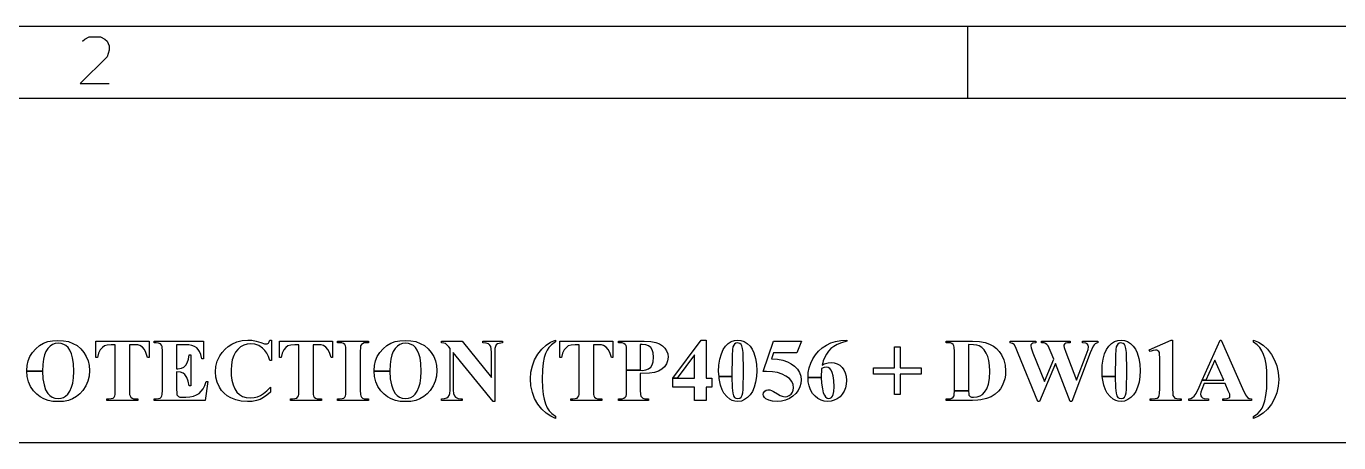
# Model space of a CAD drawing. Header units: inches. Extents: x 0.4 to 11.3, y -7.9 to -0.4.
# Drawn here: x 3.298 to 4.738, y -0.85 to -0.394 of the extents above; entities that cross this region are included whole.
import ezdxf

# ---------------------------------------------------------------- set-up
doc = ezdxf.new("R2010")
doc.units = ezdxf.units.IN
doc.header["$MEASUREMENT"] = 0
doc.layers.add('LIGHTBLUE', color=172, linetype='CONTINUOUS')
doc.layers.add('RED', color=14, linetype='CONTINUOUS')

msp = doc.modelspace()

# ---------------------------------------------------------------- linework, layer by layer
at = {"layer": 'LIGHTBLUE', "linetype": 'CONTINUOUS'}
for p, q in [((3.3051, -0.7511), (3.3087, -0.747)), ((3.3087, -0.747), (3.3128, -0.7436)), ((3.3128, -0.7436), (3.3172, -0.741)), ((3.3172, -0.741), (3.322, -0.7392)), ((3.322, -0.7467), (3.3199, -0.7501)), ((3.322, -0.7392), (3.3272, -0.7382)), ((3.3244, -0.7442), (3.322, -0.7467)), ((3.3271, -0.7424), (3.3244, -0.7442)), ((3.33, -0.7414), (3.3271, -0.7424)), ((3.3272, -0.7382), (3.3328, -0.738)), ((3.3334, -0.741), (3.33, -0.7414)), ((3.3328, -0.738), (3.339, -0.7382)), ((3.3365, -0.7413), (3.3334, -0.741)), ((3.3394, -0.7422), (3.3365, -0.7413)), ((3.339, -0.7382), (3.3445, -0.7392)), ((3.3419, -0.7436), (3.3394, -0.7422)), ((3.3441, -0.7456), (3.3419, -0.7436)), ((3.3462, -0.7486), (3.3441, -0.7456)), ((3.3445, -0.7392), (3.3495, -0.7411)), ((3.3495, -0.7411), (3.354, -0.7436)), ((3.354, -0.7436), (3.358, -0.747)), ((3.358, -0.747), (3.3615, -0.751)), ((3.3747, -0.7566), (3.3747, -0.7388)), ((3.3747, -0.7388), (3.433, -0.7388)), ((3.3795, -0.7483), (3.3777, -0.752)), ((3.3818, -0.7455), (3.3795, -0.7483)), ((3.384, -0.744), (3.3818, -0.7455)), ((3.387, -0.743), (3.384, -0.744)), ((3.3913, -0.7427), (3.387, -0.743)), ((3.396, -0.7427), (3.3913, -0.7427)), ((3.396, -0.7924), (3.396, -0.7427)), ((3.4164, -0.7427), (3.4116, -0.7427)), ((3.4116, -0.7427), (3.4116, -0.7924)), ((3.4206, -0.7429), (3.4164, -0.7427)), ((3.4227, -0.7435), (3.4206, -0.7429)), ((3.4257, -0.7454), (3.4227, -0.7435)), ((3.4279, -0.7478), (3.4257, -0.7454)), ((3.4295, -0.751), (3.4279, -0.7478)), ((3.433, -0.7388), (3.433, -0.7566)), ((3.4385, -0.7405), (3.4385, -0.7388)), ((3.4385, -0.7388), (3.4927, -0.7388)), ((3.4406, -0.7405), (3.4385, -0.7405)), ((3.4435, -0.7408), (3.4406, -0.7405)), ((3.4456, -0.7418), (3.4435, -0.7408)), ((3.4467, -0.743), (3.4456, -0.7418)), ((3.4474, -0.7445), (3.4467, -0.743)), ((3.4476, -0.75), (3.4474, -0.7445)), ((3.4632, -0.7427), (3.4632, -0.7689)), ((3.4699, -0.7427), (3.4632, -0.7427)), ((3.4767, -0.7429), (3.4699, -0.7427)), ((3.4799, -0.7435), (3.4767, -0.7429)), ((3.4828, -0.7447), (3.4799, -0.7435)), ((3.4852, -0.7462), (3.4828, -0.7447)), ((3.487, -0.748), (3.4852, -0.7462)), ((3.4884, -0.7501), (3.487, -0.748)), ((3.4927, -0.7388), (3.4927, -0.758)), ((3.5132, -0.751), (3.5163, -0.7475)), ((3.5163, -0.7475), (3.5197, -0.7446)), ((3.5197, -0.7446), (3.5236, -0.742)), ((3.5236, -0.742), (3.5293, -0.7395)), ((3.5302, -0.7477), (3.5278, -0.7507)), ((3.5293, -0.7395), (3.5351, -0.738)), ((3.5333, -0.7451), (3.5302, -0.7477)), ((3.5368, -0.7431), (3.5333, -0.7451)), ((3.5351, -0.738), (3.5412, -0.7375)), ((3.5405, -0.742), (3.5368, -0.7431)), ((3.5445, -0.7416), (3.5405, -0.742)), ((3.5412, -0.7375), (3.5457, -0.7378)), ((3.5491, -0.7421), (3.5445, -0.7416)), ((3.5457, -0.7378), (3.5505, -0.7387)), ((3.5534, -0.7436), (3.5491, -0.7421)), ((3.5505, -0.7387), (3.5556, -0.7402)), ((3.5575, -0.7463), (3.5534, -0.7436)), ((3.5556, -0.7402), (3.5596, -0.7416)), ((3.56, -0.7488), (3.5575, -0.7463)), ((3.5596, -0.7416), (3.5612, -0.7418)), ((3.5612, -0.7418), (3.5626, -0.7416)), ((3.5626, -0.7416), (3.5639, -0.7408)), ((3.5639, -0.7408), (3.5647, -0.7395)), ((3.5647, -0.7395), (3.5653, -0.7375)), ((3.5653, -0.7375), (3.5672, -0.7375)), ((3.5672, -0.7375), (3.5672, -0.7599)), ((3.5761, -0.7566), (3.5761, -0.7388)), ((3.5761, -0.7388), (3.6343, -0.7388)), ((3.5808, -0.7483), (3.579, -0.752)), ((3.5831, -0.7455), (3.5808, -0.7483)), ((3.5853, -0.744), (3.5831, -0.7455)), ((3.5884, -0.743), (3.5853, -0.744)), ((3.5927, -0.7427), (3.5884, -0.743)), ((3.5973, -0.7427), (3.5927, -0.7427)), ((3.5973, -0.7924), (3.5973, -0.7427)), ((3.6177, -0.7427), (3.6129, -0.7427)), ((3.6129, -0.7427), (3.6129, -0.7924)), ((3.6219, -0.7429), (3.6177, -0.7427)), ((3.6241, -0.7435), (3.6219, -0.7429)), ((3.627, -0.7454), (3.6241, -0.7435)), ((3.6292, -0.7478), (3.627, -0.7454)), ((3.6308, -0.751), (3.6292, -0.7478)), ((3.6343, -0.7388), (3.6343, -0.7566)), ((3.6398, -0.7405), (3.6398, -0.7388)), ((3.6398, -0.7388), (3.6737, -0.7388)), ((3.642, -0.7405), (3.6398, -0.7405)), ((3.6445, -0.7407), (3.642, -0.7405)), ((3.6463, -0.7414), (3.6445, -0.7407)), ((3.6477, -0.7425), (3.6463, -0.7414)), ((3.6484, -0.7437), (3.6477, -0.7425)), ((3.6488, -0.7454), (3.6484, -0.7437)), ((3.6489, -0.75), (3.6488, -0.7454)), ((3.6647, -0.7455), (3.6645, -0.75)), ((3.665, -0.7439), (3.6647, -0.7455)), ((3.6659, -0.7424), (3.665, -0.7439)), ((3.667, -0.7415), (3.6659, -0.7424)), ((3.6689, -0.7407), (3.667, -0.7415)), ((3.6716, -0.7405), (3.6689, -0.7407)), ((3.6737, -0.7405), (3.6716, -0.7405)), ((3.6737, -0.7388), (3.6737, -0.7405)), ((3.686, -0.7511), (3.6896, -0.747)), ((3.6896, -0.747), (3.6937, -0.7436)), ((3.6937, -0.7436), (3.6981, -0.741)), ((3.6981, -0.741), (3.7029, -0.7392)), ((3.7029, -0.7467), (3.7008, -0.7501)), ((3.7029, -0.7392), (3.7081, -0.7382)), ((3.7053, -0.7442), (3.7029, -0.7467)), ((3.708, -0.7424), (3.7053, -0.7442)), ((3.711, -0.7414), (3.708, -0.7424)), ((3.7081, -0.7382), (3.7138, -0.738)), ((3.7143, -0.741), (3.711, -0.7414)), ((3.7138, -0.738), (3.7199, -0.7382)), ((3.7175, -0.7413), (3.7143, -0.741)), ((3.7203, -0.7422), (3.7175, -0.7413)), ((3.7199, -0.7382), (3.7255, -0.7392)), ((3.7229, -0.7436), (3.7203, -0.7422)), ((3.725, -0.7456), (3.7229, -0.7436)), ((3.7271, -0.7486), (3.725, -0.7456)), ((3.7255, -0.7392), (3.7304, -0.7411)), ((3.7304, -0.7411), (3.7349, -0.7436)), ((3.7349, -0.7436), (3.7389, -0.747)), ((3.7389, -0.747), (3.7424, -0.751)), ((3.7535, -0.7405), (3.7535, -0.7388)), ((3.7535, -0.7388), (3.7765, -0.7388)), ((3.7563, -0.7408), (3.7535, -0.7405)), ((3.758, -0.7414), (3.7563, -0.7408)), ((3.7596, -0.7426), (3.758, -0.7414)), ((3.7617, -0.745), (3.7596, -0.7426)), ((3.7631, -0.7467), (3.7617, -0.745)), ((3.7631, -0.7924), (3.7631, -0.7467)), ((3.7765, -0.7388), (3.8085, -0.7787)), ((3.7991, -0.7405), (3.7991, -0.7388)), ((3.7991, -0.7388), (3.8205, -0.7388)), ((3.8026, -0.7408), (3.7991, -0.7405)), ((3.8051, -0.7417), (3.8026, -0.7408)), ((3.8068, -0.7432), (3.8051, -0.7417)), ((3.8076, -0.7447), (3.8068, -0.7432)), ((3.8082, -0.7472), (3.8076, -0.7447)), ((3.8085, -0.7511), (3.8082, -0.7472)), ((3.8123, -0.7469), (3.812, -0.7511)), ((3.8128, -0.7446), (3.8123, -0.7469)), ((3.8138, -0.7429), (3.8128, -0.7446)), ((3.815, -0.7418), (3.8138, -0.7429)), ((3.8168, -0.7412), (3.815, -0.7418)), ((3.8205, -0.7405), (3.8168, -0.7412)), ((3.8205, -0.7388), (3.8205, -0.7405)), ((3.8592, -0.7531), (3.8636, -0.7475)), ((3.8636, -0.7475), (3.8683, -0.7431)), ((3.8683, -0.7431), (3.8733, -0.7398)), ((3.8715, -0.7457), (3.8695, -0.7487)), ((3.8743, -0.7428), (3.8715, -0.7457)), ((3.8733, -0.7398), (3.8788, -0.7375)), ((3.8788, -0.7394), (3.8743, -0.7428)), ((3.8788, -0.7375), (3.8788, -0.7394)), ((3.8835, -0.7566), (3.8835, -0.7388)), ((3.8835, -0.7388), (3.9417, -0.7388)), ((3.8882, -0.7483), (3.8864, -0.752)), ((3.8906, -0.7455), (3.8882, -0.7483)), ((3.8927, -0.744), (3.8906, -0.7455)), ((3.8958, -0.743), (3.8927, -0.744)), ((3.9001, -0.7427), (3.8958, -0.743)), ((3.9047, -0.7427), (3.9001, -0.7427)), ((3.9047, -0.7924), (3.9047, -0.7427)), ((3.9251, -0.7427), (3.9203, -0.7427)), ((3.9203, -0.7427), (3.9203, -0.7924)), ((3.9293, -0.7429), (3.9251, -0.7427)), ((3.9315, -0.7435), (3.9293, -0.7429)), ((3.9344, -0.7454), (3.9315, -0.7435)), ((3.9366, -0.7478), (3.9344, -0.7454)), ((3.9382, -0.751), (3.9366, -0.7478)), ((3.9417, -0.7388), (3.9417, -0.7566)), ((3.9477, -0.7405), (3.9477, -0.7388)), ((3.9477, -0.7388), (3.976, -0.7388)), ((3.9518, -0.7407), (3.9477, -0.7405)), ((3.9538, -0.7413), (3.9518, -0.7407)), ((3.9552, -0.7423), (3.9538, -0.7413)), ((3.9561, -0.7434), (3.9552, -0.7423)), ((3.9565, -0.7453), (3.9561, -0.7434)), ((3.9567, -0.75), (3.9565, -0.7453)), ((3.9736, -0.7424), (3.9717, -0.7424)), ((3.9717, -0.7424), (3.9717, -0.7706)), ((3.9777, -0.7428), (3.9736, -0.7424)), ((3.976, -0.7388), (3.9832, -0.7392)), ((3.9807, -0.744), (3.9777, -0.7428)), ((3.9831, -0.7458), (3.9807, -0.744)), ((3.9847, -0.7482), (3.9831, -0.7458)), ((3.9832, -0.7392), (3.9887, -0.7403)), ((3.9858, -0.7516), (3.9847, -0.7482)), ((3.9887, -0.7403), (3.9929, -0.7418)), ((3.9929, -0.7418), (3.996, -0.7438)), ((3.996, -0.7438), (3.9987, -0.7465)), ((3.9987, -0.7465), (4.0006, -0.7494)), ((4.0075, -0.7793), (4.0383, -0.7375)), ((4.0383, -0.7375), (4.0441, -0.7375)), ((4.0441, -0.7375), (4.0441, -0.7793)), ((4.0606, -0.7525), (4.0625, -0.7479)), ((4.0625, -0.7479), (4.065, -0.7442)), ((4.065, -0.7442), (4.068, -0.7413)), ((4.068, -0.7413), (4.0714, -0.7391)), ((4.0714, -0.7391), (4.0749, -0.7379)), ((4.0727, -0.7478), (4.0723, -0.7545)), ((4.0733, -0.745), (4.0727, -0.7478)), ((4.0741, -0.7431), (4.0733, -0.745)), ((4.0751, -0.7419), (4.0741, -0.7431)), ((4.0749, -0.7379), (4.0785, -0.7375)), ((4.0765, -0.741), (4.0751, -0.7419)), ((4.0783, -0.7407), (4.0765, -0.741)), ((4.0807, -0.7412), (4.0783, -0.7407)), ((4.0785, -0.7375), (4.0821, -0.7379)), ((4.0822, -0.7423), (4.0807, -0.7412)), ((4.0821, -0.7379), (4.0856, -0.7391)), ((4.0831, -0.744), (4.0822, -0.7423)), ((4.0839, -0.7468), (4.0831, -0.744)), ((4.0845, -0.7513), (4.0839, -0.7468)), ((4.0856, -0.7391), (4.089, -0.7413)), ((4.089, -0.7413), (4.092, -0.7441)), ((4.092, -0.7441), (4.0944, -0.7475)), ((4.0944, -0.7475), (4.0962, -0.7516)), ((4.1063, -0.7719), (4.1179, -0.7388)), ((4.1179, -0.7388), (4.1483, -0.7388)), ((4.1483, -0.7388), (4.1435, -0.7514)), ((4.1672, -0.7497), (4.1711, -0.7462)), ((4.1711, -0.7462), (4.1757, -0.7431)), ((4.1757, -0.7431), (4.1806, -0.7407)), ((4.1808, -0.7469), (4.1781, -0.7497)), ((4.1806, -0.7407), (4.1859, -0.739)), ((4.1841, -0.7444), (4.1808, -0.7469)), ((4.1877, -0.7424), (4.1841, -0.7444)), ((4.1859, -0.739), (4.1917, -0.7379)), ((4.1923, -0.7405), (4.1877, -0.7424)), ((4.1917, -0.7379), (4.198, -0.7375)), ((4.198, -0.7388), (4.1923, -0.7405)), ((4.198, -0.7375), (4.198, -0.7388)), ((4.2503, -0.7681), (4.2503, -0.7451)), ((4.2503, -0.7451), (4.2566, -0.7451)), ((4.2566, -0.7451), (4.2566, -0.7681)), ((4.307, -0.7405), (4.307, -0.7388)), ((4.307, -0.7388), (4.336, -0.7388)), ((4.3092, -0.7405), (4.307, -0.7405)), ((4.3117, -0.7407), (4.3092, -0.7405)), ((4.3135, -0.7414), (4.3117, -0.7407)), ((4.3149, -0.7425), (4.3135, -0.7414)), ((4.3156, -0.7437), (4.3149, -0.7425)), ((4.316, -0.7454), (4.3156, -0.7437)), ((4.3161, -0.75), (4.316, -0.7454)), ((4.3371, -0.7426), (4.3317, -0.7424)), ((4.3317, -0.7424), (4.3317, -0.7931)), ((4.336, -0.7388), (4.3438, -0.7392)), ((4.3408, -0.7431), (4.3371, -0.7426)), ((4.3432, -0.7438), (4.3408, -0.7431)), ((4.3461, -0.7456), (4.3432, -0.7438)), ((4.3438, -0.7392), (4.3499, -0.7403)), ((4.3488, -0.7482), (4.3461, -0.7456)), ((4.3511, -0.7518), (4.3488, -0.7482)), ((4.3499, -0.7403), (4.3547, -0.742)), ((4.3547, -0.742), (4.3589, -0.7442)), ((4.3589, -0.7442), (4.3624, -0.7469)), ((4.3624, -0.7469), (4.3654, -0.75)), ((4.3773, -0.7405), (4.3773, -0.7388)), ((4.3773, -0.7388), (4.4054, -0.7388)), ((4.38, -0.7412), (4.3773, -0.7405)), ((4.3816, -0.7425), (4.38, -0.7412)), ((4.3831, -0.745), (4.3816, -0.7425)), ((4.3862, -0.7522), (4.3831, -0.745)), ((4.4, -0.7426), (4.3998, -0.7439)), ((4.3998, -0.7439), (4.4002, -0.7461)), ((4.4009, -0.7415), (4.4, -0.7426)), ((4.4002, -0.7461), (4.4021, -0.7516)), ((4.4023, -0.7408), (4.4009, -0.7415)), ((4.4054, -0.7405), (4.4023, -0.7408)), ((4.4054, -0.7388), (4.4054, -0.7405)), ((4.4116, -0.7405), (4.4116, -0.7388)), ((4.4116, -0.7388), (4.443, -0.7388)), ((4.4144, -0.7407), (4.4116, -0.7405)), ((4.4162, -0.7413), (4.4144, -0.7407)), ((4.4176, -0.7423), (4.4162, -0.7413)), ((4.4189, -0.744), (4.4176, -0.7423)), ((4.4202, -0.7464), (4.4189, -0.744)), ((4.4223, -0.7516), (4.4202, -0.7464)), ((4.4363, -0.743), (4.4362, -0.7439)), ((4.4362, -0.7439), (4.4365, -0.7456)), ((4.4367, -0.7421), (4.4363, -0.743)), ((4.4365, -0.7456), (4.4383, -0.7508)), ((4.4374, -0.7415), (4.4367, -0.7421)), ((4.4383, -0.741), (4.4374, -0.7415)), ((4.44, -0.7407), (4.4383, -0.741)), ((4.443, -0.7405), (4.44, -0.7407)), ((4.443, -0.7388), (4.443, -0.7405)), ((4.4567, -0.7405), (4.4567, -0.7388)), ((4.4567, -0.7388), (4.4735, -0.7388)), ((4.4601, -0.7409), (4.4567, -0.7405)), ((4.4618, -0.7417), (4.4601, -0.7409)), ((4.4607, -0.7537), (4.4627, -0.7477)), ((4.4628, -0.743), (4.4618, -0.7417)), ((4.4627, -0.7477), (4.4631, -0.7448)), ((4.4631, -0.7448), (4.4628, -0.743)), ((4.4682, -0.7442), (4.4652, -0.7516)), ((4.4693, -0.7426), (4.4682, -0.7442)), ((4.4704, -0.7415), (4.4693, -0.7426)), ((4.4718, -0.7408), (4.4704, -0.7415)), ((4.4735, -0.7405), (4.4718, -0.7408)), ((4.4735, -0.7388), (4.4735, -0.7405)), ((4.4809, -0.7525), (4.4829, -0.7479)), ((4.4829, -0.7479), (4.4854, -0.7442)), ((4.4854, -0.7442), (4.4883, -0.7413)), ((4.4883, -0.7413), (4.4918, -0.7391)), ((4.4918, -0.7391), (4.4953, -0.7379)), ((4.4931, -0.7478), (4.4927, -0.7545)), ((4.4937, -0.745), (4.4931, -0.7478)), ((4.4945, -0.7431), (4.4937, -0.745)), ((4.4955, -0.7419), (4.4945, -0.7431)), ((4.4953, -0.7379), (4.4989, -0.7375)), ((4.4968, -0.741), (4.4955, -0.7419)), ((4.4987, -0.7407), (4.4968, -0.741)), ((4.5011, -0.7412), (4.4987, -0.7407)), ((4.4989, -0.7375), (4.5025, -0.7379)), ((4.5026, -0.7423), (4.5011, -0.7412)), ((4.5025, -0.7379), (4.506, -0.7391)), ((4.5035, -0.744), (4.5026, -0.7423)), ((4.5043, -0.7468), (4.5035, -0.744)), ((4.5049, -0.7513), (4.5043, -0.7468)), ((4.506, -0.7391), (4.5094, -0.7413)), ((4.5094, -0.7413), (4.5123, -0.7441)), ((4.5123, -0.7441), (4.5147, -0.7475)), ((4.5147, -0.7475), (4.5166, -0.7516)), ((4.5299, -0.7484), (4.5537, -0.7375)), ((4.5307, -0.75), (4.5299, -0.7484)), ((4.5537, -0.7375), (4.5553, -0.7375)), ((4.5553, -0.7375), (4.5553, -0.7905)), ((4.5878, -0.7815), (4.6076, -0.7375)), ((4.6076, -0.7375), (4.6085, -0.7375)), ((4.6085, -0.7375), (4.6319, -0.7906)), ((4.6443, -0.7399), (4.6443, -0.7375)), ((4.6443, -0.7375), (4.6497, -0.7398)), ((4.6483, -0.7427), (4.6443, -0.7399)), ((4.6512, -0.7458), (4.6483, -0.7427)), ((4.6497, -0.7398), (4.6547, -0.7432)), ((4.6533, -0.7492), (4.6512, -0.7458)), ((4.6547, -0.7432), (4.6594, -0.7476)), ((4.6594, -0.7476), (4.6638, -0.7533)), ((3.2992, -0.7654), (3.3004, -0.7602)), ((3.3004, -0.7602), (3.3024, -0.7555)), ((3.3024, -0.7555), (3.3051, -0.7511)), ((3.3172, -0.7584), (3.3164, -0.7643)), ((3.3184, -0.7538), (3.3172, -0.7584)), ((3.3199, -0.7501), (3.3184, -0.7538)), ((3.348, -0.7526), (3.3462, -0.7486)), ((3.3492, -0.757), (3.348, -0.7526)), ((3.3501, -0.7632), (3.3492, -0.757)), ((3.3615, -0.751), (3.3642, -0.7554)), ((3.3642, -0.7554), (3.3661, -0.7601)), ((3.3661, -0.7601), (3.3673, -0.7653)), ((3.3766, -0.7566), (3.3747, -0.7566)), ((3.3777, -0.752), (3.3766, -0.7566)), ((3.4313, -0.7566), (3.4295, -0.751)), ((3.433, -0.7566), (3.4313, -0.7566)), ((3.4476, -0.7924), (3.4476, -0.75)), ((3.4734, -0.765), (3.4749, -0.7623)), ((3.4749, -0.7623), (3.4761, -0.7586)), ((3.4761, -0.7586), (3.477, -0.7536)), ((3.477, -0.7536), (3.4788, -0.7536)), ((3.4788, -0.7536), (3.4788, -0.7878)), ((3.4897, -0.7534), (3.4884, -0.7501)), ((3.4909, -0.758), (3.4897, -0.7534)), ((3.4927, -0.758), (3.4909, -0.758)), ((3.5062, -0.7664), (3.5078, -0.7606)), ((3.5078, -0.7606), (3.5105, -0.7549)), ((3.5105, -0.7549), (3.5132, -0.751)), ((3.5243, -0.7592), (3.5233, -0.7646)), ((3.5259, -0.7543), (3.5243, -0.7592)), ((3.5278, -0.7507), (3.5259, -0.7543)), ((3.5622, -0.7519), (3.56, -0.7488)), ((3.564, -0.7555), (3.5622, -0.7519)), ((3.5653, -0.7599), (3.564, -0.7555)), ((3.5672, -0.7599), (3.5653, -0.7599)), ((3.5779, -0.7566), (3.5761, -0.7566)), ((3.579, -0.752), (3.5779, -0.7566)), ((3.6326, -0.7566), (3.6308, -0.751)), ((3.6343, -0.7566), (3.6326, -0.7566)), ((3.6489, -0.7924), (3.6489, -0.75)), ((3.6645, -0.75), (3.6645, -0.7924)), ((3.6802, -0.7654), (3.6814, -0.7602)), ((3.6814, -0.7602), (3.6833, -0.7555)), ((3.6833, -0.7555), (3.686, -0.7511)), ((3.6981, -0.7584), (3.6973, -0.7643)), ((3.6993, -0.7538), (3.6981, -0.7584)), ((3.7008, -0.7501), (3.6993, -0.7538)), ((3.729, -0.7526), (3.7271, -0.7486)), ((3.7302, -0.757), (3.729, -0.7526)), ((3.731, -0.7632), (3.7302, -0.757)), ((3.7424, -0.751), (3.7451, -0.7554)), ((3.7451, -0.7554), (3.747, -0.7601)), ((3.747, -0.7601), (3.7482, -0.7653)), ((3.8104, -0.805), (3.7666, -0.751)), ((3.7666, -0.751), (3.7666, -0.7924)), ((3.8085, -0.7787), (3.8085, -0.7511)), ((3.812, -0.7511), (3.812, -0.805)), ((3.8533, -0.7656), (3.8557, -0.7591)), ((3.8557, -0.7591), (3.8592, -0.7531)), ((3.8652, -0.7625), (3.8644, -0.7701)), ((3.8664, -0.7568), (3.8652, -0.7625)), ((3.8678, -0.7524), (3.8664, -0.7568)), ((3.8695, -0.7487), (3.8678, -0.7524)), ((3.8853, -0.7566), (3.8835, -0.7566)), ((3.8864, -0.752), (3.8853, -0.7566)), ((3.94, -0.7566), (3.9382, -0.751)), ((3.9417, -0.7566), (3.94, -0.7566)), ((3.9567, -0.7706), (3.9567, -0.75)), ((3.9847, -0.7646), (3.9858, -0.7612)), ((3.9862, -0.7564), (3.9858, -0.7516)), ((3.9858, -0.7612), (3.9862, -0.7564)), ((4.0016, -0.7602), (4.0003, -0.7637)), ((4.0006, -0.7494), (4.0017, -0.7526)), ((4.0021, -0.7561), (4.0016, -0.7602)), ((4.0017, -0.7526), (4.0021, -0.7561)), ((4.031, -0.7537), (4.0122, -0.7793)), ((4.031, -0.7793), (4.031, -0.7537)), ((4.0579, -0.7649), (4.0589, -0.7585)), ((4.0589, -0.7585), (4.0606, -0.7525)), ((4.0723, -0.7545), (4.0721, -0.7773)), ((4.0847, -0.7711), (4.0845, -0.7513)), ((4.0962, -0.7516), (4.098, -0.7576)), ((4.098, -0.7576), (4.0991, -0.7641)), ((4.1179, -0.7514), (4.1155, -0.758)), ((4.1155, -0.758), (4.1223, -0.7586)), ((4.1435, -0.7514), (4.1179, -0.7514)), ((4.1223, -0.7586), (4.1281, -0.7597)), ((4.1281, -0.7597), (4.1331, -0.7614)), ((4.1331, -0.7614), (4.1373, -0.7635)), ((4.1586, -0.7629), (4.1609, -0.7581)), ((4.1609, -0.7581), (4.1637, -0.7537)), ((4.1637, -0.7537), (4.1672, -0.7497)), ((4.1724, -0.7602), (4.1711, -0.7649)), ((4.174, -0.7562), (4.1724, -0.7602)), ((4.1758, -0.7528), (4.174, -0.7562)), ((4.1746, -0.7631), (4.1777, -0.7623)), ((4.1781, -0.7497), (4.1758, -0.7528)), ((4.1777, -0.7623), (4.1809, -0.7621)), ((4.1809, -0.7621), (4.1844, -0.7624)), ((4.1844, -0.7624), (4.1875, -0.7634)), ((4.3161, -0.7924), (4.3161, -0.75)), ((4.3528, -0.7555), (4.3511, -0.7518)), ((4.354, -0.76), (4.3528, -0.7555)), ((4.3548, -0.7654), (4.354, -0.76)), ((4.3654, -0.75), (4.3679, -0.7537)), ((4.3679, -0.7537), (4.3703, -0.7591)), ((4.3703, -0.7591), (4.3718, -0.765)), ((4.4075, -0.805), (4.3862, -0.7522)), ((4.4021, -0.7516), (4.4148, -0.783)), ((4.4148, -0.783), (4.425, -0.7585)), ((4.425, -0.7585), (4.4223, -0.7516)), ((4.4383, -0.7508), (4.4501, -0.7814)), ((4.4652, -0.7516), (4.4449, -0.805)), ((4.4501, -0.7814), (4.4607, -0.7537)), ((4.4783, -0.7649), (4.4793, -0.7585)), ((4.4793, -0.7585), (4.4809, -0.7525)), ((4.4927, -0.7545), (4.4925, -0.7773)), ((4.5051, -0.7711), (4.5049, -0.7513)), ((4.5166, -0.7516), (4.5184, -0.7576)), ((4.5184, -0.7576), (4.5194, -0.7641)), ((4.5341, -0.7489), (4.5307, -0.75)), ((4.5366, -0.7485), (4.5341, -0.7489)), ((4.5381, -0.7487), (4.5366, -0.7485)), ((4.5393, -0.7493), (4.5381, -0.7487)), ((4.5403, -0.7502), (4.5393, -0.7493)), ((4.5409, -0.7512), (4.5403, -0.7502)), ((4.5412, -0.7528), (4.5409, -0.7512)), ((4.5414, -0.7569), (4.5412, -0.7528)), ((4.5414, -0.7905), (4.5414, -0.7569)), ((4.6018, -0.7596), (4.5919, -0.7815)), ((4.6115, -0.7815), (4.6018, -0.7596)), ((4.6552, -0.7534), (4.6533, -0.7492)), ((4.6569, -0.7585), (4.6552, -0.7534)), ((4.6579, -0.7638), (4.6569, -0.7585)), ((4.6638, -0.7533), (4.6673, -0.7594)), ((4.6673, -0.7594), (4.6698, -0.7659)), ((3.2988, -0.771), (3.2992, -0.7654)), ((3.2989, -0.7715), (3.2988, -0.771)), ((3.2993, -0.7773), (3.2989, -0.7715)), ((3.2989, -0.7715), (3.3161, -0.7715)), ((3.3161, -0.7715), (3.2989, -0.7715)), ((3.3164, -0.7643), (3.3161, -0.7715)), ((3.3161, -0.7715), (3.3165, -0.78)), ((3.3504, -0.7718), (3.3501, -0.7632)), ((3.3501, -0.779), (3.3504, -0.7718)), ((3.3672, -0.777), (3.3659, -0.7826)), ((3.3677, -0.771), (3.3672, -0.777)), ((3.3673, -0.7653), (3.3677, -0.771)), ((3.4632, -0.7689), (3.4645, -0.7689)), ((3.4675, -0.7728), (3.4632, -0.7725)), ((3.4632, -0.7725), (3.4632, -0.7908)), ((3.4645, -0.7689), (3.4684, -0.7684)), ((3.4703, -0.7737), (3.4675, -0.7728)), ((3.4684, -0.7684), (3.4713, -0.7671)), ((3.4724, -0.7754), (3.4703, -0.7737)), ((3.4713, -0.7671), (3.4734, -0.765)), ((3.4745, -0.7786), (3.4724, -0.7754)), ((3.5057, -0.7724), (3.5062, -0.7664)), ((3.5062, -0.7782), (3.5057, -0.7724)), ((3.5233, -0.7646), (3.5229, -0.7704)), ((3.5229, -0.7704), (3.5232, -0.7762)), ((3.5232, -0.7762), (3.5239, -0.7815)), ((3.6798, -0.771), (3.6802, -0.7654)), ((3.6798, -0.7715), (3.6798, -0.771)), ((3.6802, -0.7773), (3.6798, -0.7715)), ((3.6798, -0.7715), (3.697, -0.7715)), ((3.697, -0.7715), (3.6798, -0.7715)), ((3.6973, -0.7643), (3.697, -0.7715)), ((3.697, -0.7715), (3.6975, -0.78)), ((3.7314, -0.7718), (3.731, -0.7632)), ((3.7311, -0.779), (3.7314, -0.7718)), ((3.7481, -0.777), (3.7468, -0.7826)), ((3.7486, -0.771), (3.7481, -0.777)), ((3.7482, -0.7653), (3.7486, -0.771)), ((3.8512, -0.7801), (3.8517, -0.7726)), ((3.8517, -0.7726), (3.8533, -0.7656)), ((3.8644, -0.7701), (3.8641, -0.7803)), ((3.9567, -0.7924), (3.9567, -0.7706)), ((3.9567, -0.7706), (3.9717, -0.7706)), ((3.9717, -0.7706), (3.9567, -0.7706)), ((3.9717, -0.7706), (3.9741, -0.7707)), ((3.9819, -0.7738), (3.9717, -0.7741)), ((3.9717, -0.7741), (3.9717, -0.7924)), ((3.9741, -0.7707), (3.9778, -0.7702)), ((3.9778, -0.7702), (3.9807, -0.7691)), ((3.9807, -0.7691), (3.9831, -0.7672)), ((3.9874, -0.773), (3.9819, -0.7738)), ((3.9831, -0.7672), (3.9847, -0.7646)), ((3.9918, -0.7715), (3.9874, -0.773)), ((3.9953, -0.7695), (3.9918, -0.7715)), ((3.9982, -0.7669), (3.9953, -0.7695)), ((4.0003, -0.7637), (3.9982, -0.7669)), ((4.0576, -0.7719), (4.0579, -0.7649)), ((4.058, -0.7773), (4.0576, -0.7719)), ((4.0845, -0.7917), (4.0847, -0.7711)), ((4.0991, -0.7641), (4.0994, -0.7711)), ((4.0994, -0.7711), (4.0991, -0.7775)), ((4.1102, -0.7719), (4.1063, -0.7719)), ((4.1166, -0.7722), (4.1102, -0.7719)), ((4.1223, -0.7732), (4.1166, -0.7722)), ((4.1272, -0.7748), (4.1223, -0.7732)), ((4.1314, -0.7769), (4.1272, -0.7748)), ((4.1353, -0.7797), (4.1314, -0.7769)), ((4.1373, -0.7635), (4.1409, -0.766)), ((4.1409, -0.766), (4.1441, -0.7693)), ((4.1441, -0.7693), (4.1464, -0.7729)), ((4.1464, -0.7729), (4.1477, -0.7769)), ((4.1477, -0.7769), (4.1482, -0.7812)), ((4.1556, -0.7784), (4.1559, -0.773)), ((4.1559, -0.773), (4.1569, -0.7679)), ((4.1569, -0.7679), (4.1586, -0.7629)), ((4.1705, -0.7688), (4.1701, -0.7784)), ((4.1735, -0.7676), (4.1705, -0.7688)), ((4.1711, -0.7649), (4.1732, -0.7637)), ((4.1732, -0.7637), (4.1746, -0.7631)), ((4.1755, -0.7673), (4.1735, -0.7676)), ((4.1776, -0.7676), (4.1755, -0.7673)), ((4.1794, -0.7687), (4.1776, -0.7676)), ((4.181, -0.7705), (4.1794, -0.7687)), ((4.1822, -0.773), (4.181, -0.7705)), ((4.1832, -0.7766), (4.1822, -0.773)), ((4.1839, -0.7817), (4.1832, -0.7766)), ((4.1875, -0.7634), (4.1904, -0.765)), ((4.1904, -0.765), (4.193, -0.7674)), ((4.193, -0.7674), (4.195, -0.7701)), ((4.195, -0.7701), (4.1965, -0.7734)), ((4.1965, -0.7734), (4.1975, -0.7772)), ((4.2273, -0.7681), (4.2503, -0.7681)), ((4.2273, -0.7747), (4.2273, -0.7681)), ((4.2503, -0.7747), (4.2273, -0.7747)), ((4.2503, -0.7971), (4.2503, -0.7747)), ((4.2566, -0.7681), (4.2796, -0.7681)), ((4.2796, -0.7747), (4.2566, -0.7747)), ((4.2566, -0.7747), (4.2566, -0.7971)), ((4.2796, -0.7681), (4.2796, -0.7747)), ((4.3546, -0.7797), (4.3551, -0.7717)), ((4.3551, -0.7717), (4.3548, -0.7654)), ((4.3721, -0.7759), (4.3713, -0.7801)), ((4.3718, -0.765), (4.3723, -0.7714)), ((4.3723, -0.7714), (4.3721, -0.7759)), ((4.427, -0.7632), (4.4093, -0.805)), ((4.443, -0.805), (4.427, -0.7632)), ((4.478, -0.7719), (4.4783, -0.7649)), ((4.4783, -0.7773), (4.478, -0.7719)), ((4.5049, -0.7917), (4.5051, -0.7711)), ((4.5194, -0.7641), (4.5198, -0.7711)), ((4.5198, -0.7711), (4.5195, -0.7775)), ((4.6587, -0.771), (4.6579, -0.7638)), ((4.6589, -0.7805), (4.6587, -0.771)), ((4.6698, -0.7659), (4.6713, -0.773)), ((4.6713, -0.773), (4.6718, -0.7807)), ((3.3008, -0.7831), (3.2993, -0.7773)), ((3.3031, -0.7883), (3.3008, -0.7831)), ((3.3064, -0.7932), (3.3031, -0.7883)), ((3.3165, -0.78), (3.3178, -0.7867)), ((3.3178, -0.7867), (3.3196, -0.7919)), ((3.3462, -0.7936), (3.3481, -0.7893)), ((3.3481, -0.7893), (3.3493, -0.7848)), ((3.3493, -0.7848), (3.3501, -0.779)), ((3.3636, -0.7878), (3.3605, -0.7926)), ((3.3659, -0.7826), (3.3636, -0.7878)), ((3.4632, -0.7908), (3.4633, -0.7957)), ((3.476, -0.7825), (3.4745, -0.7786)), ((3.477, -0.7878), (3.476, -0.7825)), ((3.4788, -0.7878), (3.477, -0.7878)), ((3.4902, -0.7936), (3.4924, -0.7908)), ((3.4924, -0.7908), (3.4942, -0.7873)), ((3.4942, -0.7873), (3.4957, -0.783)), ((3.4974, -0.783), (3.4945, -0.8037)), ((3.4957, -0.783), (3.4974, -0.783)), ((3.5076, -0.7837), (3.5062, -0.7782)), ((3.5101, -0.789), (3.5076, -0.7837)), ((3.5125, -0.7926), (3.5101, -0.789)), ((3.5239, -0.7815), (3.5251, -0.7864)), ((3.5251, -0.7864), (3.5269, -0.7909)), ((3.5269, -0.7909), (3.5292, -0.7945)), ((3.5621, -0.7932), (3.5661, -0.789)), ((3.5661, -0.789), (3.5661, -0.7946)), ((3.6817, -0.7831), (3.6802, -0.7773)), ((3.684, -0.7883), (3.6817, -0.7831)), ((3.6873, -0.7932), (3.684, -0.7883)), ((3.6975, -0.78), (3.6987, -0.7867)), ((3.6987, -0.7867), (3.7005, -0.7919)), ((3.7271, -0.7936), (3.729, -0.7893)), ((3.729, -0.7893), (3.7302, -0.7848)), ((3.7302, -0.7848), (3.7311, -0.779)), ((3.7446, -0.7878), (3.7414, -0.7926)), ((3.7468, -0.7826), (3.7446, -0.7878)), ((3.8518, -0.7878), (3.8512, -0.7801)), ((3.8533, -0.7949), (3.8518, -0.7878)), ((3.8641, -0.7803), (3.8644, -0.7898)), ((3.8644, -0.7898), (3.8651, -0.797)), ((4.0075, -0.7892), (4.0075, -0.7793)), ((4.0075, -0.7793), (4.0122, -0.7793)), ((4.0122, -0.7793), (4.0075, -0.7793)), ((4.031, -0.7892), (4.0075, -0.7892)), ((4.0122, -0.7793), (4.031, -0.7793)), ((4.031, -0.8037), (4.031, -0.7892)), ((4.0441, -0.7793), (4.0501, -0.7793)), ((4.0501, -0.7892), (4.0441, -0.7892)), ((4.0441, -0.7892), (4.0441, -0.8037)), ((4.0501, -0.7793), (4.0501, -0.7892)), ((4.0581, -0.7795), (4.058, -0.7773)), ((4.058, -0.7773), (4.0721, -0.7773)), ((4.0721, -0.7773), (4.058, -0.7773)), ((4.0596, -0.7869), (4.0581, -0.7795)), ((4.0614, -0.792), (4.0596, -0.7869)), ((4.0721, -0.7773), (4.0724, -0.79)), ((4.0724, -0.79), (4.073, -0.7958)), ((4.0967, -0.7892), (4.0947, -0.794)), ((4.0982, -0.7835), (4.0967, -0.7892)), ((4.0991, -0.7775), (4.0982, -0.7835)), ((4.1378, -0.7828), (4.1353, -0.7797)), ((4.1393, -0.7862), (4.1378, -0.7828)), ((4.1398, -0.7899), (4.1393, -0.7862)), ((4.1395, -0.7924), (4.1398, -0.7899)), ((4.1467, -0.7888), (4.1448, -0.7927)), ((4.1478, -0.785), (4.1467, -0.7888)), ((4.1482, -0.7812), (4.1478, -0.785)), ((4.1559, -0.7832), (4.1556, -0.7784)), ((4.1556, -0.7784), (4.1701, -0.7784)), ((4.1701, -0.7784), (4.1556, -0.7784)), ((4.1556, -0.7784), (4.1556, -0.7784)), ((4.1569, -0.7877), (4.1559, -0.7832)), ((4.1585, -0.792), (4.1569, -0.7877)), ((4.1701, -0.7784), (4.1704, -0.7849)), ((4.1704, -0.7849), (4.1714, -0.7911)), ((4.1714, -0.7911), (4.1724, -0.7952)), ((4.1842, -0.7886), (4.1839, -0.7817)), ((4.1839, -0.7939), (4.1842, -0.7886)), ((4.1967, -0.7899), (4.1952, -0.7936)), ((4.1975, -0.786), (4.1967, -0.7899)), ((4.1975, -0.7772), (4.1978, -0.7818)), ((4.1978, -0.7818), (4.1975, -0.786)), ((4.3493, -0.7946), (4.3516, -0.7909)), ((4.3516, -0.7909), (4.3534, -0.786)), ((4.3534, -0.786), (4.3546, -0.7797)), ((4.3666, -0.7909), (4.3644, -0.7935)), ((4.3685, -0.7878), (4.3666, -0.7909)), ((4.3701, -0.784), (4.3685, -0.7878)), ((4.3713, -0.7801), (4.3701, -0.784)), ((4.4785, -0.7795), (4.4783, -0.7773)), ((4.4783, -0.7773), (4.4925, -0.7773)), ((4.4925, -0.7773), (4.4783, -0.7773)), ((4.48, -0.7869), (4.4785, -0.7795)), ((4.4818, -0.792), (4.48, -0.7869)), ((4.4925, -0.7773), (4.4928, -0.79)), ((4.4928, -0.79), (4.4934, -0.7958)), ((4.5171, -0.7892), (4.5151, -0.794)), ((4.5186, -0.7835), (4.5171, -0.7892)), ((4.5195, -0.7775), (4.5186, -0.7835)), ((4.5412, -0.7962), (4.5414, -0.7905)), ((4.5553, -0.7905), (4.5555, -0.796)), ((4.5811, -0.7959), (4.5844, -0.7891)), ((4.5844, -0.7891), (4.5878, -0.7815)), ((4.5875, -0.7916), (4.5864, -0.7946)), ((4.5902, -0.7851), (4.5875, -0.7916)), ((4.5878, -0.7815), (4.5919, -0.7815)), ((4.5919, -0.7815), (4.5878, -0.7815)), ((4.6131, -0.7851), (4.5902, -0.7851)), ((4.5919, -0.7815), (4.6115, -0.7815)), ((4.6165, -0.7932), (4.6131, -0.7851)), ((4.6319, -0.7906), (4.6353, -0.7975)), ((4.6578, -0.7983), (4.6586, -0.7906)), ((4.6586, -0.7906), (4.6589, -0.7805)), ((4.6713, -0.7882), (4.6698, -0.7952)), ((4.6718, -0.7807), (4.6713, -0.7882)), ((3.3098, -0.7968), (3.3064, -0.7932)), ((3.3135, -0.7997), (3.3098, -0.7968)), ((3.3177, -0.802), (3.3135, -0.7997)), ((3.3224, -0.8036), (3.3177, -0.802)), ((3.3196, -0.7919), (3.3219, -0.7959)), ((3.3219, -0.7959), (3.3242, -0.7984)), ((3.3276, -0.8047), (3.3224, -0.8036)), ((3.3242, -0.7984), (3.3268, -0.8001)), ((3.3268, -0.8001), (3.3298, -0.8011)), ((3.3335, -0.805), (3.3276, -0.8047)), ((3.3298, -0.8011), (3.3333, -0.8015)), ((3.3333, -0.8015), (3.3365, -0.8012)), ((3.3393, -0.8047), (3.3335, -0.805)), ((3.3365, -0.8012), (3.3392, -0.8004)), ((3.3392, -0.8004), (3.3415, -0.7991)), ((3.3445, -0.8036), (3.3393, -0.8047)), ((3.3415, -0.7991), (3.344, -0.7968)), ((3.344, -0.7968), (3.3462, -0.7936)), ((3.3491, -0.8018), (3.3445, -0.8036)), ((3.3533, -0.7995), (3.3491, -0.8018)), ((3.3571, -0.7964), (3.3533, -0.7995)), ((3.3605, -0.7926), (3.3571, -0.7964)), ((3.3868, -0.8037), (3.3868, -0.802)), ((3.3868, -0.802), (3.389, -0.802)), ((3.4208, -0.8037), (3.3868, -0.8037)), ((3.389, -0.802), (3.3916, -0.8017)), ((3.3916, -0.8017), (3.3935, -0.801)), ((3.3935, -0.801), (3.3946, -0.8001)), ((3.3946, -0.8001), (3.3955, -0.7986)), ((3.3955, -0.7986), (3.3958, -0.797)), ((3.3958, -0.797), (3.396, -0.7924)), ((3.4116, -0.7924), (3.4117, -0.7971)), ((3.4117, -0.7971), (3.4121, -0.7988)), ((3.4121, -0.7988), (3.4129, -0.8)), ((3.4129, -0.8), (3.4143, -0.8011)), ((3.4143, -0.8011), (3.416, -0.8018)), ((3.416, -0.8018), (3.4186, -0.802)), ((3.4186, -0.802), (3.4208, -0.802)), ((3.4208, -0.802), (3.4208, -0.8037)), ((3.4385, -0.8037), (3.4385, -0.802)), ((3.4385, -0.802), (3.4406, -0.802)), ((3.4945, -0.8037), (3.4385, -0.8037)), ((3.4406, -0.802), (3.4433, -0.8017)), ((3.4433, -0.8017), (3.4452, -0.801)), ((3.4452, -0.801), (3.4462, -0.8001)), ((3.4462, -0.8001), (3.4471, -0.7986)), ((3.4471, -0.7986), (3.4474, -0.797)), ((3.4474, -0.797), (3.4476, -0.7924)), ((3.4633, -0.7957), (3.4636, -0.7974)), ((3.4636, -0.7974), (3.4643, -0.7984)), ((3.4643, -0.7984), (3.4653, -0.7993)), ((3.4653, -0.7993), (3.4668, -0.7999)), ((3.4668, -0.7999), (3.4694, -0.8001)), ((3.4694, -0.8001), (3.4732, -0.8001)), ((3.4732, -0.8001), (3.4778, -0.7998)), ((3.4778, -0.7998), (3.4817, -0.799)), ((3.4817, -0.799), (3.485, -0.7977)), ((3.485, -0.7977), (3.4878, -0.7959)), ((3.4878, -0.7959), (3.4902, -0.7936)), ((3.5153, -0.7958), (3.5125, -0.7926)), ((3.5187, -0.7986), (3.5153, -0.7958)), ((3.5225, -0.8009), (3.5187, -0.7986)), ((3.528, -0.8031), (3.5225, -0.8009)), ((3.5341, -0.8045), (3.528, -0.8031)), ((3.5292, -0.7945), (3.532, -0.7972)), ((3.532, -0.7972), (3.5353, -0.7992)), ((3.5409, -0.805), (3.5341, -0.8045)), ((3.5353, -0.7992), (3.5393, -0.8005)), ((3.5393, -0.8005), (3.5441, -0.8009)), ((3.5461, -0.8047), (3.5409, -0.805)), ((3.5441, -0.8009), (3.5481, -0.8006)), ((3.5507, -0.8039), (3.5461, -0.8047)), ((3.5481, -0.8006), (3.5519, -0.7997)), ((3.5547, -0.8026), (3.5507, -0.8039)), ((3.5519, -0.7997), (3.5553, -0.7982)), ((3.5585, -0.8006), (3.5547, -0.8026)), ((3.5553, -0.7982), (3.5586, -0.7962)), ((3.5623, -0.798), (3.5585, -0.8006)), ((3.5586, -0.7962), (3.5621, -0.7932)), ((3.5661, -0.7946), (3.5623, -0.798)), ((3.5882, -0.8037), (3.5882, -0.802)), ((3.5882, -0.802), (3.5903, -0.802)), ((3.6221, -0.8037), (3.5882, -0.8037)), ((3.5903, -0.802), (3.593, -0.8017)), ((3.593, -0.8017), (3.5949, -0.801)), ((3.5949, -0.801), (3.5959, -0.8001)), ((3.5959, -0.8001), (3.5968, -0.7986)), ((3.5968, -0.7986), (3.5972, -0.797)), ((3.5972, -0.797), (3.5973, -0.7924)), ((3.6129, -0.7924), (3.6131, -0.7971)), ((3.6131, -0.7971), (3.6134, -0.7988)), ((3.6134, -0.7988), (3.6142, -0.8)), ((3.6142, -0.8), (3.6156, -0.8011)), ((3.6156, -0.8011), (3.6174, -0.8018)), ((3.6174, -0.8018), (3.62, -0.802)), ((3.62, -0.802), (3.6221, -0.802)), ((3.6221, -0.802), (3.6221, -0.8037)), ((3.6398, -0.8037), (3.6398, -0.802)), ((3.6398, -0.802), (3.642, -0.802)), ((3.6737, -0.8037), (3.6398, -0.8037)), ((3.642, -0.802), (3.6446, -0.8017)), ((3.6446, -0.8017), (3.6465, -0.801)), ((3.6465, -0.801), (3.6476, -0.8001)), ((3.6476, -0.8001), (3.6484, -0.7986)), ((3.6484, -0.7986), (3.6488, -0.797)), ((3.6488, -0.797), (3.6489, -0.7924)), ((3.6645, -0.7924), (3.6647, -0.7971)), ((3.6647, -0.7971), (3.6651, -0.7988)), ((3.6651, -0.7988), (3.6658, -0.8)), ((3.6658, -0.8), (3.6672, -0.8011)), ((3.6672, -0.8011), (3.669, -0.8018)), ((3.669, -0.8018), (3.6716, -0.802)), ((3.6716, -0.802), (3.6737, -0.802)), ((3.6737, -0.802), (3.6737, -0.8037)), ((3.6907, -0.7968), (3.6873, -0.7932)), ((3.6944, -0.7997), (3.6907, -0.7968)), ((3.6986, -0.802), (3.6944, -0.7997)), ((3.7033, -0.8036), (3.6986, -0.802)), ((3.7005, -0.7919), (3.7029, -0.7959)), ((3.7029, -0.7959), (3.7051, -0.7984)), ((3.7085, -0.8047), (3.7033, -0.8036)), ((3.7051, -0.7984), (3.7077, -0.8001)), ((3.7077, -0.8001), (3.7107, -0.8011)), ((3.7144, -0.805), (3.7085, -0.8047)), ((3.7107, -0.8011), (3.7142, -0.8015)), ((3.7142, -0.8015), (3.7174, -0.8012)), ((3.7202, -0.8047), (3.7144, -0.805)), ((3.7174, -0.8012), (3.7201, -0.8004)), ((3.7201, -0.8004), (3.7225, -0.7991)), ((3.7254, -0.8036), (3.7202, -0.8047)), ((3.7225, -0.7991), (3.7249, -0.7968)), ((3.7249, -0.7968), (3.7271, -0.7936)), ((3.7301, -0.8018), (3.7254, -0.8036)), ((3.7342, -0.7995), (3.7301, -0.8018)), ((3.738, -0.7964), (3.7342, -0.7995)), ((3.7414, -0.7926), (3.738, -0.7964)), ((3.7535, -0.802), (3.757, -0.8017)), ((3.7535, -0.8037), (3.7535, -0.802)), ((3.7765, -0.8037), (3.7535, -0.8037)), ((3.757, -0.8017), (3.7594, -0.8009)), ((3.7594, -0.8009), (3.761, -0.7998)), ((3.761, -0.7998), (3.762, -0.7982)), ((3.762, -0.7982), (3.7628, -0.7959)), ((3.7628, -0.7959), (3.7631, -0.7924)), ((3.7666, -0.7924), (3.7669, -0.7961)), ((3.7669, -0.7961), (3.7678, -0.7985)), ((3.7678, -0.7985), (3.7691, -0.8)), ((3.7691, -0.8), (3.7719, -0.8015)), ((3.7719, -0.8015), (3.775, -0.802)), ((3.775, -0.802), (3.7765, -0.802)), ((3.7765, -0.802), (3.7765, -0.8037)), ((3.812, -0.805), (3.8104, -0.805)), ((3.8558, -0.8014), (3.8533, -0.7949)), ((3.8592, -0.8076), (3.8558, -0.8014)), ((3.8651, -0.797), (3.8662, -0.8023)), ((3.8662, -0.8023), (3.8678, -0.8074)), ((3.8956, -0.8037), (3.8956, -0.802)), ((3.8956, -0.802), (3.8977, -0.802)), ((3.9295, -0.8037), (3.8956, -0.8037)), ((3.8977, -0.802), (3.9004, -0.8017)), ((3.9004, -0.8017), (3.9023, -0.801)), ((3.9023, -0.801), (3.9033, -0.8001)), ((3.9033, -0.8001), (3.9042, -0.7986)), ((3.9042, -0.7986), (3.9046, -0.797)), ((3.9046, -0.797), (3.9047, -0.7924)), ((3.9203, -0.7924), (3.9205, -0.7971)), ((3.9205, -0.7971), (3.9208, -0.7988)), ((3.9208, -0.7988), (3.9216, -0.8)), ((3.9216, -0.8), (3.923, -0.8011)), ((3.923, -0.8011), (3.9248, -0.8018)), ((3.9248, -0.8018), (3.9274, -0.802)), ((3.9274, -0.802), (3.9295, -0.802)), ((3.9295, -0.802), (3.9295, -0.8037)), ((3.9477, -0.802), (3.9519, -0.8018)), ((3.9477, -0.8037), (3.9477, -0.802)), ((3.9807, -0.8037), (3.9477, -0.8037)), ((3.9519, -0.8018), (3.9538, -0.8012)), ((3.9538, -0.8012), (3.9552, -0.8002)), ((3.9552, -0.8002), (3.9561, -0.799)), ((3.9561, -0.799), (3.9565, -0.7972)), ((3.9565, -0.7972), (3.9567, -0.7924)), ((3.9717, -0.7924), (3.9719, -0.7972)), ((3.9719, -0.7972), (3.9723, -0.799)), ((3.9723, -0.799), (3.9732, -0.8002)), ((3.9732, -0.8002), (3.9746, -0.8012)), ((3.9746, -0.8012), (3.9766, -0.8018)), ((3.9766, -0.8018), (3.9807, -0.802)), ((3.9807, -0.802), (3.9807, -0.8037)), ((4.0441, -0.8037), (4.031, -0.8037)), ((4.0633, -0.7956), (4.0614, -0.792)), ((4.0665, -0.7995), (4.0633, -0.7956)), ((4.07, -0.8024), (4.0665, -0.7995)), ((4.0726, -0.8037), (4.07, -0.8024)), ((4.0754, -0.8045), (4.0726, -0.8037)), ((4.073, -0.7958), (4.074, -0.7988)), ((4.074, -0.7988), (4.0751, -0.8003)), ((4.0751, -0.8003), (4.0766, -0.8012)), ((4.0785, -0.8048), (4.0754, -0.8045)), ((4.0766, -0.8012), (4.0786, -0.8015)), ((4.0825, -0.8043), (4.0785, -0.8048)), ((4.0786, -0.8015), (4.0808, -0.8011)), ((4.0808, -0.8011), (4.0822, -0.7999)), ((4.0822, -0.7999), (4.0833, -0.798)), ((4.0861, -0.8028), (4.0825, -0.8043)), ((4.0833, -0.798), (4.0841, -0.7954)), ((4.0841, -0.7954), (4.0845, -0.7917)), ((4.0894, -0.8006), (4.0861, -0.8028)), ((4.0923, -0.7976), (4.0894, -0.8006)), ((4.0947, -0.794), (4.0923, -0.7976)), ((4.1066, -0.7971), (4.1069, -0.7952)), ((4.1069, -0.7987), (4.1066, -0.7971)), ((4.1069, -0.7952), (4.1081, -0.7935)), ((4.1078, -0.8003), (4.1069, -0.7987)), ((4.1095, -0.8018), (4.1078, -0.8003)), ((4.1081, -0.7935), (4.1098, -0.7923)), ((4.1125, -0.8034), (4.1095, -0.8018)), ((4.1098, -0.7923), (4.1117, -0.7919)), ((4.1117, -0.7919), (4.1136, -0.7921)), ((4.1165, -0.8044), (4.1125, -0.8034)), ((4.1136, -0.7921), (4.1155, -0.7926)), ((4.1155, -0.7926), (4.1177, -0.7937)), ((4.1217, -0.8048), (4.1165, -0.8044)), ((4.1177, -0.7937), (4.122, -0.7964)), ((4.1265, -0.8044), (4.1217, -0.8048)), ((4.122, -0.7964), (4.1249, -0.7981)), ((4.1249, -0.7981), (4.1271, -0.799)), ((4.131, -0.8033), (4.1265, -0.8044)), ((4.1271, -0.799), (4.1286, -0.7994)), ((4.1286, -0.7994), (4.1304, -0.7996)), ((4.1304, -0.7996), (4.1329, -0.7992)), ((4.1352, -0.8015), (4.131, -0.8033)), ((4.1329, -0.7992), (4.1351, -0.7983)), ((4.1351, -0.7983), (4.1371, -0.7967)), ((4.1391, -0.799), (4.1352, -0.8015)), ((4.1371, -0.7967), (4.1386, -0.7947)), ((4.1386, -0.7947), (4.1395, -0.7924)), ((4.1423, -0.7961), (4.1391, -0.799)), ((4.1448, -0.7927), (4.1423, -0.7961)), ((4.1607, -0.7959), (4.1585, -0.792)), ((4.1633, -0.7991), (4.1607, -0.7959)), ((4.1664, -0.8015), (4.1633, -0.7991)), ((4.1699, -0.8033), (4.1664, -0.8015)), ((4.1735, -0.8044), (4.1699, -0.8033)), ((4.1724, -0.7952), (4.1736, -0.7979)), ((4.1774, -0.8048), (4.1735, -0.8044)), ((4.1736, -0.7979), (4.1748, -0.7997)), ((4.1748, -0.7997), (4.1766, -0.801)), ((4.1766, -0.801), (4.1786, -0.8015)), ((4.181, -0.8044), (4.1774, -0.8048)), ((4.1786, -0.8015), (4.1799, -0.8012)), ((4.1799, -0.8012), (4.1812, -0.8004)), ((4.1844, -0.8035), (4.181, -0.8044)), ((4.1812, -0.8004), (4.1825, -0.7989)), ((4.1825, -0.7989), (4.1833, -0.7971)), ((4.1833, -0.7971), (4.1839, -0.7939)), ((4.1877, -0.8018), (4.1844, -0.8035)), ((4.1907, -0.7996), (4.1877, -0.8018)), ((4.1932, -0.7969), (4.1907, -0.7996)), ((4.1952, -0.7936), (4.1932, -0.7969)), ((4.2566, -0.7971), (4.2503, -0.7971)), ((4.307, -0.8037), (4.307, -0.802)), ((4.307, -0.802), (4.3092, -0.802)), ((4.336, -0.8037), (4.307, -0.8037)), ((4.3092, -0.802), (4.3118, -0.8018)), ((4.3118, -0.8018), (4.3135, -0.8011)), ((4.3135, -0.8011), (4.3148, -0.8)), ((4.3148, -0.8), (4.3157, -0.7986)), ((4.3157, -0.7986), (4.316, -0.7971)), ((4.316, -0.7971), (4.3161, -0.7931)), ((4.3161, -0.7931), (4.3161, -0.7924)), ((4.3161, -0.7931), (4.3317, -0.7931)), ((4.3317, -0.7931), (4.3161, -0.7931)), ((4.3317, -0.7931), (4.3319, -0.7967)), ((4.3319, -0.7967), (4.3321, -0.798)), ((4.3321, -0.798), (4.3326, -0.7988)), ((4.3326, -0.7988), (4.3334, -0.7994)), ((4.3334, -0.7994), (4.3349, -0.7999)), ((4.3349, -0.7999), (4.3371, -0.8001)), ((4.3419, -0.8035), (4.336, -0.8037)), ((4.3371, -0.8001), (4.341, -0.7997)), ((4.341, -0.7997), (4.3443, -0.7987)), ((4.3452, -0.8031), (4.3419, -0.8035)), ((4.3443, -0.7987), (4.347, -0.797)), ((4.3515, -0.8015), (4.3452, -0.8031)), ((4.347, -0.797), (4.3493, -0.7946)), ((4.3564, -0.7996), (4.3515, -0.8015)), ((4.3607, -0.7969), (4.3564, -0.7996)), ((4.3644, -0.7935), (4.3607, -0.7969)), ((4.4093, -0.805), (4.4075, -0.805)), ((4.4449, -0.805), (4.443, -0.805)), ((4.4837, -0.7956), (4.4818, -0.792)), ((4.4869, -0.7995), (4.4837, -0.7956)), ((4.4904, -0.8024), (4.4869, -0.7995)), ((4.493, -0.8037), (4.4904, -0.8024)), ((4.4958, -0.8045), (4.493, -0.8037)), ((4.4934, -0.7958), (4.4944, -0.7988)), ((4.4944, -0.7988), (4.4955, -0.8003)), ((4.4955, -0.8003), (4.497, -0.8012)), ((4.4989, -0.8048), (4.4958, -0.8045)), ((4.497, -0.8012), (4.499, -0.8015)), ((4.5028, -0.8043), (4.4989, -0.8048)), ((4.499, -0.8015), (4.5011, -0.8011)), ((4.5011, -0.8011), (4.5026, -0.7999)), ((4.5026, -0.7999), (4.5037, -0.798)), ((4.5065, -0.8028), (4.5028, -0.8043)), ((4.5037, -0.798), (4.5044, -0.7954)), ((4.5044, -0.7954), (4.5049, -0.7917)), ((4.5097, -0.8006), (4.5065, -0.8028)), ((4.5127, -0.7976), (4.5097, -0.8006)), ((4.5151, -0.794), (4.5127, -0.7976)), ((4.5307, -0.8037), (4.5307, -0.802)), ((4.5307, -0.802), (4.5324, -0.802)), ((4.5649, -0.8037), (4.5307, -0.8037)), ((4.5324, -0.802), (4.5363, -0.8017)), ((4.5363, -0.8017), (4.5384, -0.8011)), ((4.5384, -0.8011), (4.5399, -0.7999)), ((4.5399, -0.7999), (4.5408, -0.7984)), ((4.5408, -0.7984), (4.5412, -0.7962)), ((4.5555, -0.796), (4.5558, -0.7982)), ((4.5558, -0.7982), (4.5566, -0.7997)), ((4.5566, -0.7997), (4.558, -0.801)), ((4.558, -0.801), (4.56, -0.8017)), ((4.56, -0.8017), (4.5634, -0.802)), ((4.5634, -0.802), (4.5649, -0.802)), ((4.5649, -0.802), (4.5649, -0.8037)), ((4.5731, -0.802), (4.5753, -0.8014)), ((4.5731, -0.8037), (4.5731, -0.802)), ((4.5947, -0.8037), (4.5731, -0.8037)), ((4.5753, -0.8014), (4.5772, -0.8005)), ((4.5772, -0.8005), (4.5789, -0.7991)), ((4.5789, -0.7991), (4.5811, -0.7959)), ((4.5864, -0.7946), (4.5861, -0.7968)), ((4.5861, -0.7968), (4.5864, -0.7985)), ((4.5864, -0.7985), (4.5871, -0.7998)), ((4.5871, -0.7998), (4.5883, -0.8009)), ((4.5883, -0.8009), (4.5901, -0.8014)), ((4.5901, -0.8014), (4.5947, -0.802)), ((4.5947, -0.802), (4.5947, -0.8037)), ((4.6106, -0.8037), (4.6106, -0.802)), ((4.6106, -0.802), (4.6119, -0.802)), ((4.642, -0.8037), (4.6106, -0.8037)), ((4.6119, -0.802), (4.6154, -0.8017)), ((4.6154, -0.8017), (4.6172, -0.8009)), ((4.618, -0.7969), (4.6165, -0.7932)), ((4.6172, -0.8009), (4.618, -0.8)), ((4.6183, -0.7987), (4.618, -0.7969)), ((4.618, -0.8), (4.6183, -0.7987)), ((4.6353, -0.7975), (4.6374, -0.8003)), ((4.6374, -0.8003), (4.6393, -0.8014)), ((4.6393, -0.8014), (4.642, -0.802)), ((4.642, -0.802), (4.642, -0.8037)), ((4.6552, -0.8084), (4.6567, -0.804)), ((4.6567, -0.804), (4.6578, -0.7983)), ((4.6673, -0.8016), (4.6638, -0.8077)), ((4.6698, -0.7952), (4.6673, -0.8016)), ((3.8636, -0.8132), (3.8592, -0.8076)), ((3.8683, -0.8176), (3.8636, -0.8132)), ((3.8678, -0.8074), (3.8697, -0.8116)), ((3.8734, -0.821), (3.8683, -0.8176)), ((3.8697, -0.8116), (3.8718, -0.815)), ((3.8718, -0.815), (3.8747, -0.8181)), ((3.8747, -0.8181), (3.8788, -0.8209)), ((4.6443, -0.8214), (4.6488, -0.818)), ((4.6488, -0.818), (4.6516, -0.815)), ((4.6547, -0.8177), (4.6497, -0.821)), ((4.6516, -0.815), (4.6535, -0.812)), ((4.6535, -0.812), (4.6552, -0.8084)), ((4.6594, -0.8133), (4.6547, -0.8177)), ((4.6638, -0.8077), (4.6594, -0.8133)), ((3.8788, -0.8234), (3.8734, -0.821)), ((3.8788, -0.8209), (3.8788, -0.8234)), ((4.6497, -0.821), (4.6443, -0.8234)), ((4.6443, -0.8234), (4.6443, -0.8214)), ((9.85, -0.85), (1.7, -0.85))]:
    msp.add_line(p, q, dxfattribs=at)
at = {"layer": 'RED', "linetype": 'CONTINUOUS'}
for p, q in [((0.3937, -0.3937), (11.2993, -0.3937)), ((4.3307, -0.4724), (4.3307, -0.3937)), ((3.3601, -0.4101), (3.3625, -0.4077)), ((3.3625, -0.4077), (3.3674, -0.4053)), ((3.3674, -0.4053), (3.3796, -0.4053)), ((3.3796, -0.4053), (3.3845, -0.4077)), ((3.3845, -0.4077), (3.3869, -0.4101)), ((3.3869, -0.4101), (3.3893, -0.415)), ((3.3893, -0.415), (3.3893, -0.4199)), ((3.3869, -0.4272), (3.3576, -0.4564)), ((3.3893, -0.4199), (3.3869, -0.4272)), ((3.3576, -0.4564), (3.3893, -0.4564)), ((0.4724, -0.4724), (11.2206, -0.4724))]:
    msp.add_line(p, q, dxfattribs=at)

doc.saveas('drawing.dxf')
